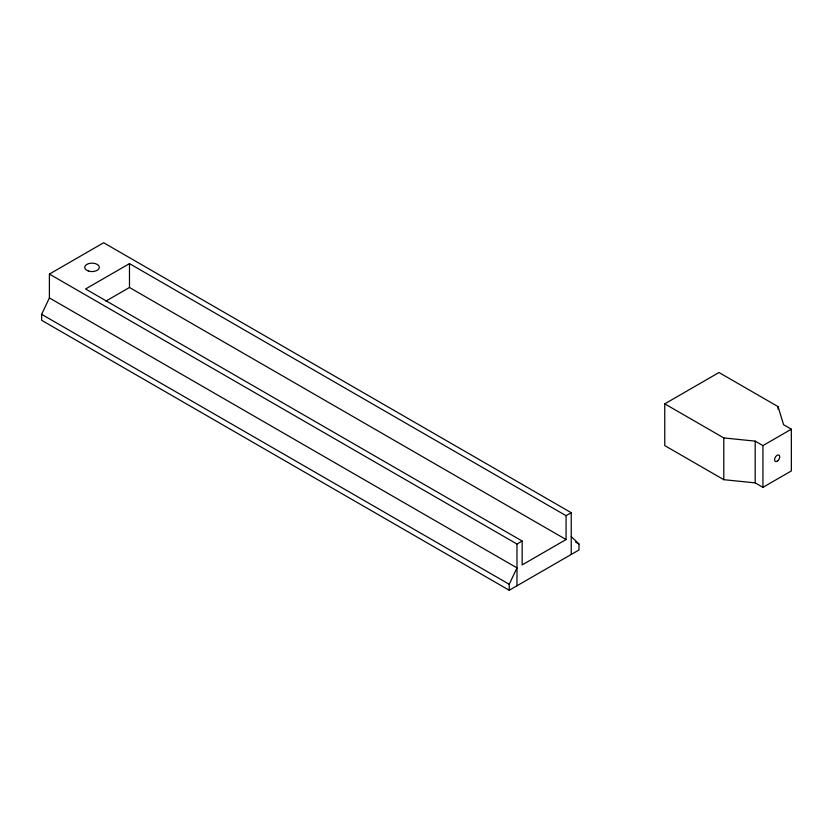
<?xml version="1.0" encoding="UTF-8"?>
<svg xmlns="http://www.w3.org/2000/svg" width="833" height="833" viewBox="0 0 833 833"><rect width="100%" height="100%" fill="white"/><g stroke="black" fill="none" stroke-linecap="round" stroke-linejoin="round"><path stroke-width="1.25" d="M516.981 585.776L516.981 544.022L522.156 541.044L522.156 564.899L566.065 539.545L566.065 515.689L129.479 263.624L85.57 288.978L522.156 541.044M571.24 536.567L571.24 512.701L103.646 242.747L49.397 274.067L49.397 297.922L41.65 314.333L41.65 320.299L509.234 590.253L578.987 549.988L578.987 544.022L571.24 536.567L571.24 554.455M664.755 403.849L664.755 445.603L723.794 479.683L755.177 482.88L762.934 487.347L791.35 470.947L791.34 429.193L783.593 424.715L778.053 406.619L718.994 372.518L664.755 403.849L723.794 437.929L755.177 441.126L762.934 445.603L762.934 487.347M509.234 590.253L509.234 584.287L516.981 567.887L49.397 297.922M105.833 301.14L129.479 287.489L566.065 539.545M566.065 515.689L571.24 512.701M762.934 445.603L791.34 429.193M575.603 542.064L578.987 544.022M49.397 274.067L516.981 544.022M41.65 314.333L509.234 584.287M778.053 406.619L778.053 409.149M755.177 441.126L755.177 482.88M723.794 437.929L723.794 479.683M129.479 263.624L129.479 287.489M88.371 271.006A7.31 4.217 0 0 0 99.335 267.351A7.31 4.217 0 0 0 88.371 263.697A7.31 4.217 0 0 0 88.371 271.006M777.814 460.764A3.655 2.114 -60 0 0 778.97 455.11A3.655 2.114 -60 0 0 774.648 458.941A3.655 2.114 -60 0 0 777.814 460.764"/></g></svg>
